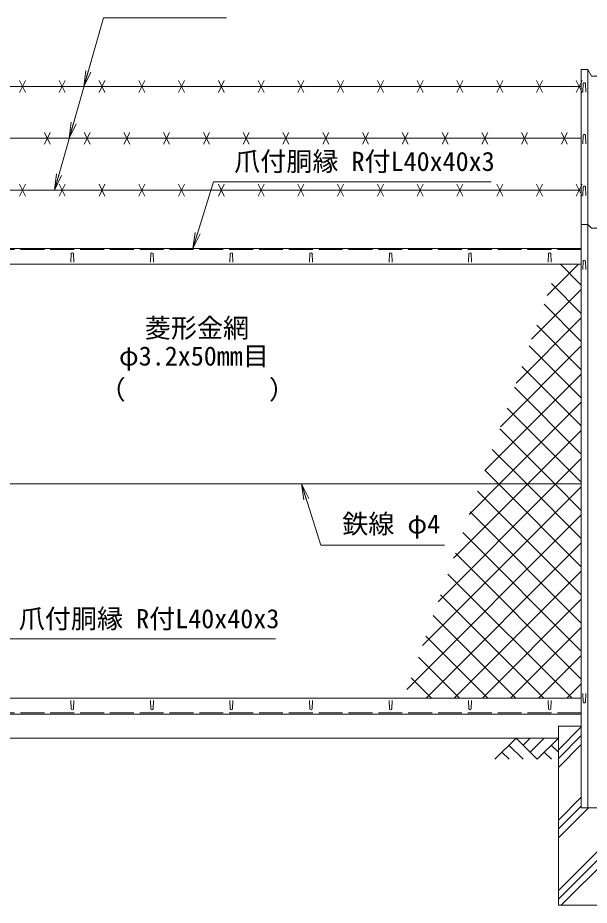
# Model space of a CAD drawing. Units: millimetres, scale not verified. Extents: x -4200 to 4200, y -2970 to 2970.
# Drawn here: x -2829 to -1392, y -456 to 1773 of the extents above; entities that cross this region are included whole.
import ezdxf
from ezdxf.enums import TextEntityAlignment as Align

# ---------------------------------------------------------------- set-up
doc = ezdxf.new("R2010")
doc.units = ezdxf.units.MM
doc.header["$LTSCALE"] = 10
doc.linetypes.add('DASHED', pattern=[7.5, 6, -1.5])
for name, color, linetype, lineweight in [('0-0_D-STR1', 1, 'Continuous', 18), ('0-3_D-BGD', 7, 'Continuous', 18), ('0-4_D-STR4', 7, 'Continuous', 18), ('0-5_D-DCR-HCH', 7, 'Continuous', 13), ('0-6_D-STR3', 3, 'Continuous', 13), ('0-7_D-STR-TXT', 7, 'Continuous', 13), ('0-8_0', 7, 'Continuous', 18), ('0-A_D-STR2', 7, 'Continuous', 13)]:
    doc.layers.add(name, color=color, linetype=linetype, lineweight=lineweight)
doc.styles.add('ＭＳ ゴシック', font='')
doc.styles.get('ＭＳ ゴシック').set_extended_font_data('MS Gothic')

# ---------------------------------------------------------------- blocks, each defined once
blk = doc.blocks.new('_Open')
at = {"layer": '0-8_0'}
blk.add_line((-10, 1.667), (0, 0), dxfattribs=at)
blk.add_lwpolyline([(-10, -1.667), (0, 0), (-10, 0)], dxfattribs=at)

msp = doc.modelspace()

# ---------------------------------------------------------------- linework, layer by layer
at = {"layer": '0-0_D-STR1'}
for p, q in [((-1412.47, -211.08), (-1412.47, 1643.63)), ((-1395.97, -211.08), (-1395.97, 1643.63)), ((-1407.97, 1608.21), (-1408.72, 1586.71)), ((-1401.97, 1608.21), (-1401.22, 1586.71)), ((-1407.97, 1478.3), (-1408.72, 1456.8)), ((-1401.97, 1478.3), (-1401.22, 1456.8)), ((-1407.97, 1348.4), (-1408.72, 1326.9)), ((-1401.97, 1348.4), (-1401.22, 1326.9)), ((-1412.47, 1193.92), (-3354.97, 1193.92)), ((-2694.97, 1180.79), (-2695.72, 1159.29)), ((-2688.97, 1180.79), (-2688.22, 1159.29)), ((-2494.97, 1180.79), (-2495.72, 1159.29)), ((-2488.97, 1180.79), (-2488.22, 1159.29)), ((-2294.97, 1180.79), (-2295.72, 1159.29)), ((-2288.97, 1180.79), (-2288.22, 1159.29)), ((-2094.97, 1180.79), (-2095.72, 1159.29)), ((-2088.97, 1180.79), (-2088.22, 1159.29)), ((-1894.97, 1180.79), (-1895.72, 1159.29)), ((-1888.97, 1180.79), (-1888.22, 1159.29)), ((-1694.97, 1180.79), (-1695.72, 1159.29)), ((-1688.97, 1180.79), (-1688.22, 1159.29)), ((-1494.97, 1180.79), (-1495.72, 1159.29)), ((-1488.97, 1180.79), (-1488.22, 1159.29)), ((-1407.97, 1162.3), (-1408.72, 1140.8)), ((-1401.97, 1162.3), (-1401.22, 1140.8)), ((-3354.97, 1153.92), (-1412.47, 1153.92)), ((-1407.97, 54.25), (-1408.72, 75.75)), ((-1401.97, 54.25), (-1401.22, 75.75)), ((-3354.97, 63.92), (-1412.47, 63.92)), ((-2694.97, 37.05), (-2695.72, 58.55)), ((-2688.97, 37.05), (-2688.22, 58.55)), ((-2494.97, 37.05), (-2495.72, 58.55)), ((-2488.97, 37.05), (-2488.22, 58.55)), ((-2294.97, 37.05), (-2295.72, 58.55)), ((-2288.97, 37.05), (-2288.22, 58.55)), ((-2094.97, 37.05), (-2095.72, 58.55)), ((-2088.97, 37.05), (-2088.22, 58.55)), ((-1894.97, 37.05), (-1895.72, 58.55)), ((-1888.97, 37.05), (-1888.22, 58.55)), ((-1694.97, 37.05), (-1695.72, 58.55)), ((-1688.97, 37.05), (-1688.22, 58.55)), ((-1494.97, 37.05), (-1495.72, 58.55)), ((-1488.97, 37.05), (-1488.22, 58.55)), ((-1412.47, 23.92), (-3354.97, 23.92)), ((-1412.47, -211.08), (-1347.47, -211.08))]:
    msp.add_line(p, q, dxfattribs=at)
at = {"layer": '0-0_D-STR1', "linetype": 'DASHED'}
for p, q in [((-1412.47, 1190.92), (-3354.97, 1190.92)), ((-1412.47, 26.92), (-3354.97, 26.92))]:
    msp.add_line(p, q, dxfattribs=at)
at = {"layer": '0-0_D-STR1'}
for points in [[(-1412.47, 1643.63), (-1395.97, 1643.63), (-1386.97, 1626.13), (-1372.97, 1626.13), (-1363.97, 1643.63), (-1347.47, 1643.63)], [(-1412.47, 1253.92), (-1395.97, 1253.92), (-1386.97, 1244.54), (-1372.97, 1244.54), (-1363.97, 1253.92), (-1347.47, 1253.92)]]:
    msp.add_lwpolyline(points, dxfattribs=at)
for centre, start, end in [((-1404.97, 1606.96), 22.61986, 157.38014), ((-1404.97, 1477.05), 22.61986, 157.38014), ((-1404.97, 1347.15), 22.61986, 157.38014), ((-2691.97, 1179.54), 22.61986, 157.38014), ((-2491.97, 1179.54), 22.61986, 157.38014), ((-2291.97, 1179.54), 22.61986, 157.38014), ((-2091.97, 1179.54), 22.61986, 157.38014), ((-1891.97, 1179.54), 22.61986, 157.38014), ((-1691.97, 1179.54), 22.61986, 157.38014), ((-1491.97, 1179.54), 22.61986, 157.38014), ((-1404.97, 1161.05), 22.61986, 157.38014), ((-1404.97, 55.5), 202.61986, 337.38014), ((-2691.97, 38.3), 202.61986, 337.38014), ((-2491.97, 38.3), 202.61986, 337.38014), ((-2291.97, 38.3), 202.61986, 337.38014), ((-2091.97, 38.3), 202.61986, 337.38014), ((-1891.97, 38.3), 202.61986, 337.38014), ((-1691.97, 38.3), 202.61986, 337.38014), ((-1491.97, 38.3), 202.61986, 337.38014)]:
    msp.add_arc(centre, 3.25, start, end, dxfattribs=at)
at = {"layer": '0-3_D-BGD'}
msp.add_line((-1469.97, -36.08), (-3289.97, -36.08), dxfattribs=at)
at = {"layer": '0-4_D-STR4'}
for p, q in [((-1469.97, -6.08), (-1469.97, -456.08)), ((-1412.47, -6.08), (-1469.97, -6.08)), ((-1289.97, -456.08), (-1469.97, -456.08))]:
    msp.add_line(p, q, dxfattribs=at)
at = {"layer": '0-5_D-DCR-HCH'}
for p, q in [((-1469.97, -65.45), (-1412.47, -7.95)), ((-1576.4, -36.08), (-1629.61, -89.29)), ((-1576.4, -36.08), (-1523.19, -89.29)), ((-1558.66, -53.82), (-1540.92, -36.08)), ((-1540.92, -71.56), (-1505.45, -36.08)), ((-1523.19, -89.29), (-1469.97, -36.08)), ((-1469.97, -87.55), (-1412.47, -30.05)), ((-1594.14, -53.82), (-1558.5, -89.29)), ((-1487.71, -53.82), (-1469.97, -71.48)), ((-1469.97, -109.64), (-1412.47, -52.14)), ((-1611.87, -71.56), (-1594.05, -89.29)), ((-1505.45, -71.56), (-1487.63, -89.29)), ((-1469.97, -242.23), (-1412.47, -184.73)), ((-1469.97, -264.32), (-1412.47, -206.82)), ((-1469.97, -286.42), (-1394.64, -211.08)), ((-1469.97, -419), (-1289.97, -239)), ((-1469.97, -441.1), (-1289.97, -261.1)), ((-1462.86, -456.08), (-1289.97, -283.2))]:
    msp.add_line(p, q, dxfattribs=at)
at = {"layer": '0-6_D-STR3'}
for p, q in [((-2824.97, 1615.33), (-2809.97, 1585.33)), ((-2824.97, 1585.33), (-2809.97, 1615.33)), ((-2724.97, 1615.33), (-2709.97, 1585.33)), ((-2724.97, 1585.33), (-2709.97, 1615.33)), ((-2624.97, 1615.33), (-2609.97, 1585.33)), ((-2624.97, 1585.33), (-2609.97, 1615.33)), ((-2524.97, 1615.33), (-2509.97, 1585.33)), ((-2524.97, 1585.33), (-2509.97, 1615.33)), ((-2424.97, 1615.33), (-2409.97, 1585.33)), ((-2424.97, 1585.33), (-2409.97, 1615.33)), ((-2324.97, 1615.33), (-2309.97, 1585.33)), ((-2324.97, 1585.33), (-2309.97, 1615.33)), ((-2224.97, 1615.33), (-2209.97, 1585.33)), ((-2224.97, 1585.33), (-2209.97, 1615.33)), ((-2124.97, 1615.33), (-2109.97, 1585.33)), ((-2124.97, 1585.33), (-2109.97, 1615.33)), ((-2024.97, 1615.33), (-2009.97, 1585.33)), ((-2024.97, 1585.33), (-2009.97, 1615.33)), ((-1924.97, 1615.33), (-1909.97, 1585.33)), ((-1924.97, 1585.33), (-1909.97, 1615.33)), ((-1824.97, 1615.33), (-1809.97, 1585.33)), ((-1824.97, 1585.33), (-1809.97, 1615.33)), ((-1724.97, 1615.33), (-1709.97, 1585.33)), ((-1724.97, 1585.33), (-1709.97, 1615.33)), ((-1624.97, 1615.33), (-1609.97, 1585.33)), ((-1624.97, 1585.33), (-1609.97, 1615.33)), ((-1524.97, 1615.33), (-1509.97, 1585.33)), ((-1524.97, 1585.33), (-1509.97, 1615.33)), ((-1424.97, 1615.33), (-1409.97, 1585.33)), ((-1424.97, 1585.33), (-1409.97, 1615.33)), ((-3354.97, 1600.33), (-1412.47, 1600.33)), ((-2762.47, 1455.42), (-2747.47, 1485.42)), ((-2762.47, 1485.42), (-2747.47, 1455.42)), ((-2662.47, 1455.42), (-2647.47, 1485.42)), ((-2662.47, 1485.42), (-2647.47, 1455.42)), ((-2562.47, 1455.42), (-2547.47, 1485.42)), ((-2562.47, 1485.42), (-2547.47, 1455.42)), ((-2462.47, 1455.42), (-2447.47, 1485.42)), ((-2462.47, 1485.42), (-2447.47, 1455.42)), ((-2362.47, 1455.42), (-2347.47, 1485.42)), ((-2362.47, 1485.42), (-2347.47, 1455.42)), ((-2262.47, 1455.42), (-2247.47, 1485.42)), ((-2262.47, 1485.42), (-2247.47, 1455.42)), ((-2162.47, 1455.42), (-2147.47, 1485.42)), ((-2162.47, 1485.42), (-2147.47, 1455.42)), ((-2062.47, 1455.42), (-2047.47, 1485.42)), ((-2062.47, 1485.42), (-2047.47, 1455.42)), ((-1962.47, 1455.42), (-1947.47, 1485.42)), ((-1962.47, 1485.42), (-1947.47, 1455.42)), ((-1862.47, 1455.42), (-1847.47, 1485.42)), ((-1862.47, 1485.42), (-1847.47, 1455.42)), ((-1762.47, 1455.42), (-1747.47, 1485.42)), ((-1762.47, 1485.42), (-1747.47, 1455.42)), ((-1662.47, 1455.42), (-1647.47, 1485.42)), ((-1662.47, 1485.42), (-1647.47, 1455.42)), ((-1562.47, 1455.42), (-1547.47, 1485.42)), ((-1562.47, 1485.42), (-1547.47, 1455.42)), ((-1462.47, 1455.42), (-1447.47, 1485.42)), ((-1462.47, 1485.42), (-1447.47, 1455.42)), ((-3354.97, 1470.42), (-1412.47, 1470.42)), ((-3354.97, 1340.52), (-1412.47, 1340.52)), ((-2824.97, 1355.52), (-2809.97, 1325.52)), ((-2824.97, 1325.52), (-2809.97, 1355.52)), ((-2724.97, 1355.52), (-2709.97, 1325.52)), ((-2724.97, 1325.52), (-2709.97, 1355.52)), ((-2624.97, 1355.52), (-2609.97, 1325.52)), ((-2624.97, 1325.52), (-2609.97, 1355.52)), ((-2524.97, 1355.52), (-2509.97, 1325.52)), ((-2524.97, 1325.52), (-2509.97, 1355.52)), ((-2424.97, 1355.52), (-2409.97, 1325.52)), ((-2424.97, 1325.52), (-2409.97, 1355.52)), ((-2324.97, 1355.52), (-2309.97, 1325.52)), ((-2324.97, 1325.52), (-2309.97, 1355.52)), ((-2224.97, 1355.52), (-2209.97, 1325.52)), ((-2224.97, 1325.52), (-2209.97, 1355.52)), ((-2124.97, 1355.52), (-2109.97, 1325.52)), ((-2124.97, 1325.52), (-2109.97, 1355.52)), ((-2024.97, 1355.52), (-2009.97, 1325.52)), ((-2024.97, 1325.52), (-2009.97, 1355.52)), ((-1924.97, 1355.52), (-1909.97, 1325.52)), ((-1924.97, 1325.52), (-1909.97, 1355.52)), ((-1824.97, 1355.52), (-1809.97, 1325.52)), ((-1824.97, 1325.52), (-1809.97, 1355.52)), ((-1724.97, 1355.52), (-1709.97, 1325.52)), ((-1724.97, 1325.52), (-1709.97, 1355.52)), ((-1624.97, 1355.52), (-1609.97, 1325.52)), ((-1624.97, 1325.52), (-1609.97, 1355.52)), ((-1524.97, 1355.52), (-1509.97, 1325.52)), ((-1524.97, 1325.52), (-1509.97, 1355.52)), ((-1424.97, 1355.52), (-1409.97, 1325.52)), ((-1424.97, 1325.52), (-1409.97, 1355.52)), ((-1412.47, 602.17), (-3354.97, 602.17))]:
    msp.add_line(p, q, dxfattribs=at)
at = {"layer": '0-7_D-STR-TXT'}
for q in [(-2699.15, 1472.35), (-2662.3, 1602.25)]:
    msp.add_line((-2613.79, 1773.28), q, dxfattribs=at)
for points in [[(-2304.23, 1773.28), (-2613.79, 1773.28), (-2735.99, 1342.44)], [(-1639.32, 1361.44), (-2337.19, 1361.44), (-2388.31, 1195.83)], [(-1755.92, 448.54), (-2067.25, 448.54), (-2115.34, 600.26)], [(-2180.85, 212.79), (-2878.73, 212.79), (-2924.09, 65.83)]]:
    msp.add_lwpolyline(points, dxfattribs=at)
at = {"layer": '0-A_D-STR2'}
for p, q in [((-1498.12, 1075.38), (-1419.59, 1153.92)), ((-1412.47, 1101.41), (-1464.98, 1153.92)), ((-1412.47, 1030.7), (-1487.35, 1105.58)), ((-1537.31, 965.48), (-1412.47, 1090.32)), ((-1412.47, 959.99), (-1505.94, 1053.45)), ((-1576.5, 855.58), (-1412.47, 1019.61)), ((-1412.47, 889.28), (-1524.53, 1001.33)), ((-1615.7, 745.67), (-1412.47, 948.9)), ((-1412.47, 818.57), (-1543.11, 949.21)), ((-1412.47, 747.86), (-1561.7, 897.08)), ((-1654.89, 635.77), (-1412.47, 878.19)), ((-1412.47, 677.15), (-1580.29, 844.96)), ((-1617.78, 602.17), (-1412.47, 807.48)), ((-1412.47, 606.44), (-1598.88, 792.84)), ((-1478.92, 602.17), (-1617.47, 740.72)), ((-1547.07, 602.17), (-1412.47, 736.76)), ((-1549.63, 602.17), (-1636.05, 688.59)), ((-1476.36, 602.17), (-1412.47, 666.05)), ((-1620.34, 602.17), (-1654.64, 636.47)), ((-1772.47, 306.06), (-1476.36, 602.17)), ((-1733.27, 415.96), (-1547.07, 602.17)), ((-1694.08, 525.87), (-1617.78, 602.17)), ((-1412.47, 394.3), (-1620.34, 602.17)), ((-1412.47, 465.01), (-1549.63, 602.17)), ((-1412.47, 535.72), (-1478.92, 602.17)), ((-1811.66, 196.16), (-1412.47, 595.34)), ((-1412.47, 323.59), (-1673.23, 584.35)), ((-1850.85, 86.25), (-1412.47, 524.63)), ((-1412.47, 252.88), (-1691.82, 532.22)), ((-1412.47, 182.17), (-1710.4, 480.1)), ((-1802.48, 63.92), (-1412.47, 453.92)), ((-1412.47, 111.46), (-1728.99, 427.98)), ((-1731.77, 63.92), (-1412.47, 383.21)), ((-1435.64, 63.92), (-1747.58, 375.85)), ((-1506.35, 63.92), (-1766.17, 323.73)), ((-1661.06, 63.92), (-1412.47, 312.5)), ((-1577.06, 63.92), (-1784.75, 271.61)), ((-1590.35, 63.92), (-1412.47, 241.79)), ((-1647.77, 63.92), (-1803.34, 219.48)), ((-1718.48, 63.92), (-1821.93, 167.36)), ((-1519.64, 63.92), (-1412.47, 171.08)), ((-1789.19, 63.92), (-1840.52, 115.24)), ((-1448.93, 63.92), (-1412.47, 100.37))]:
    msp.add_line(p, q, dxfattribs=at)

# ---------------------------------------------------------------- block references
at = {"layer": '0-7_D-STR-TXT', "xscale": 4, "yscale": 4}
for p, rotation in [((-2662.84, 1600.33), 254.16392), ((-2699.69, 1470.42), 254.16392), ((-2736.54, 1340.52), 254.16392), ((-2388.9, 1193.92), 252.84683), ((-2115.95, 602.17), 107.58773)]:
    msp.add_blockref('_Open', p, dxfattribs=dict(at, rotation=rotation))

# ---------------------------------------------------------------- texts
at = {"layer": '0-7_D-STR-TXT', "style": 'ＭＳ ゴシック'}
for s, p in [('爪付胴縁 R付L40x40x3', (-2285.25, 1374.02)), ('菱形金網', (-2509.92, 955.63)), ('φ3.2x50mm目', (-2574.9, 885.19)), ('（\u3000\u3000   \u3000\u3000）', (-2623.63, 800.72)), ('鉄線 φ4', (-2013.53, 463.41)), ('爪付胴縁 R付L40x40x3', (-2826.79, 225.37))]:
    msp.add_text(s, height=48.09, dxfattribs=at).set_placement(p, align=Align.BOTTOM_LEFT)

doc.saveas('drawing.dxf')
